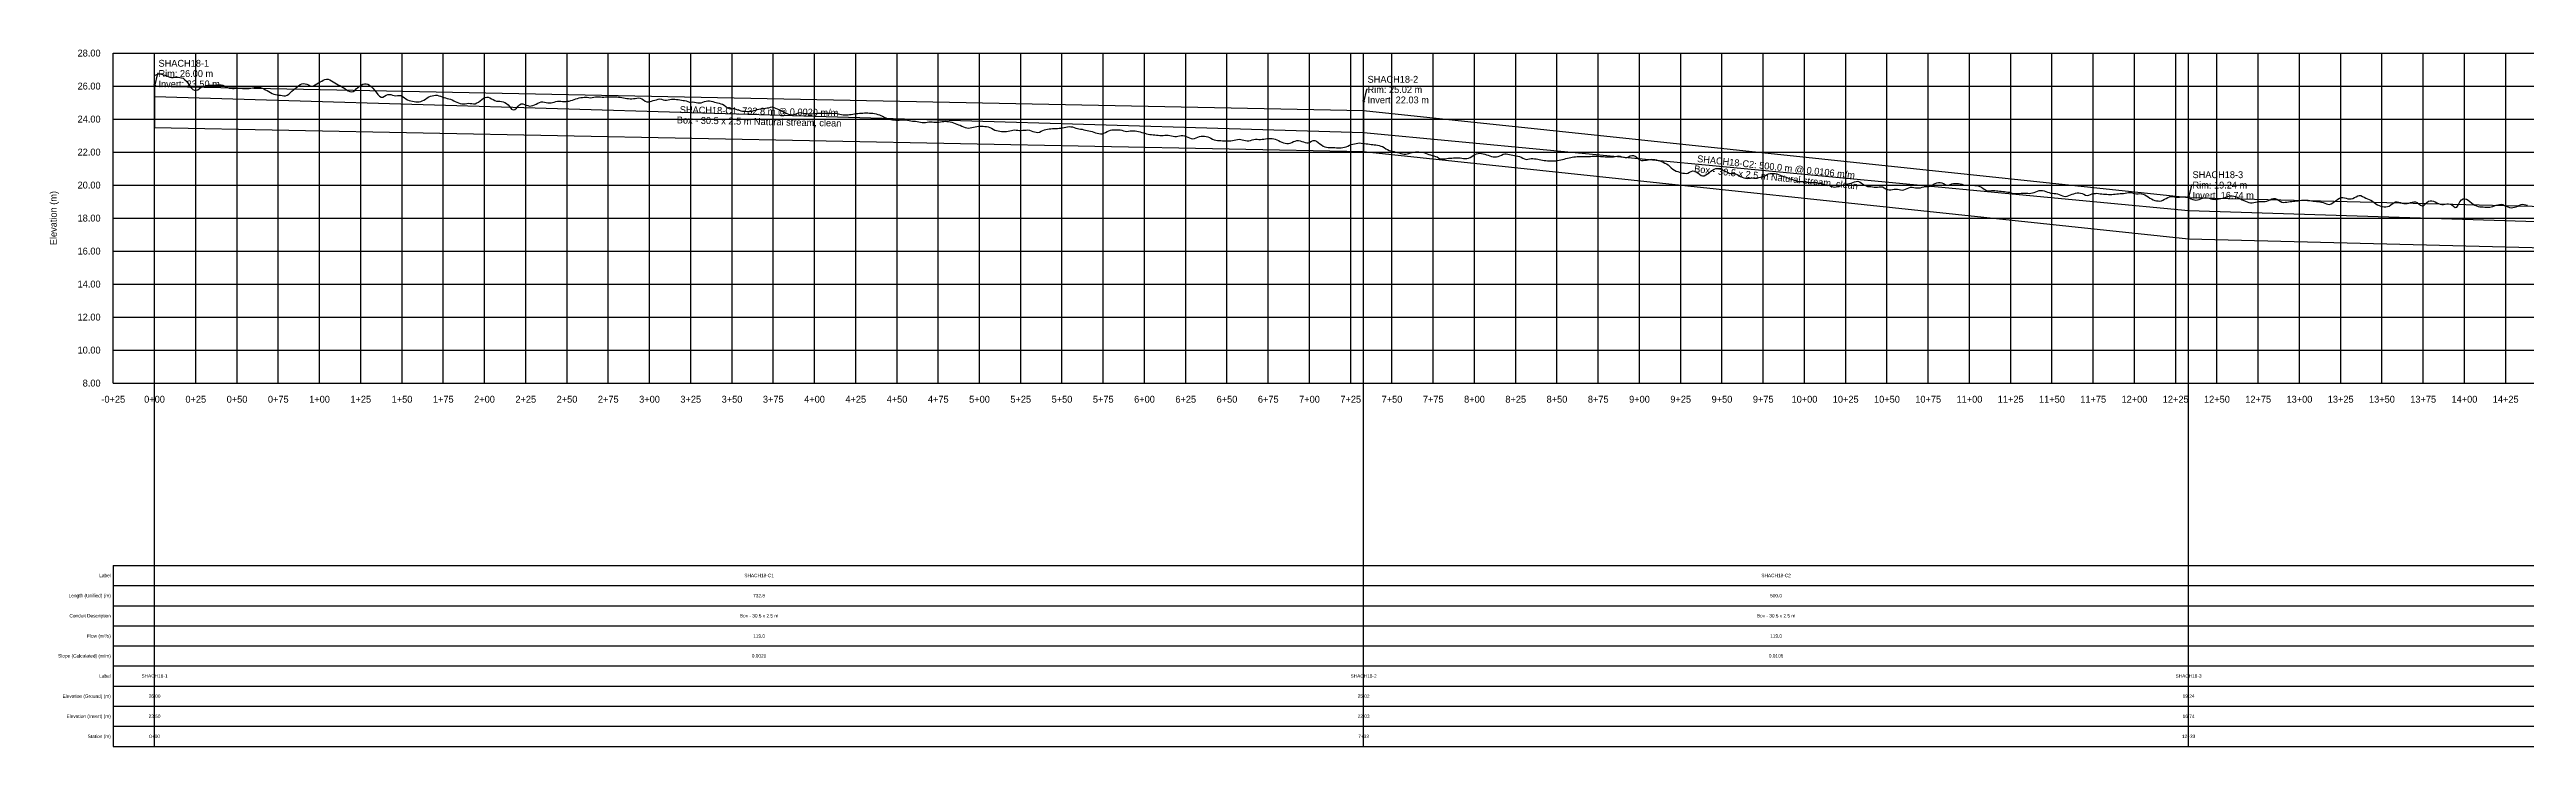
# Model space of a CAD drawing. Extents: x -64 to 3056, y -140 to 282.
# Drawn here: x -64 to 1438, y -140 to 282 of the extents above; entities that cross this region are included whole.
import ezdxf
from ezdxf.enums import TextEntityAlignment as Align

# ---------------------------------------------------------------- set-up
doc = ezdxf.new("R2010")
doc.units = 0
for name, color, linetype in [('Annotation', 7, 'Continuous'), ('Annotation_Table', 254, 'Continuous'), ('Crown', 7, 'Continuous'), ('Grid', 254, 'Continuous'), ('Grid_Text', 7, 'Continuous'), ('Ground_Elevation', 3, 'Continuous'), ('Hydraulic_Grade', 5, 'Continuous'), ('Invert', 7, 'Continuous'), ('Structure', 7, 'Continuous')]:
    doc.layers.add(name, color=color, linetype=linetype)

msp = doc.modelspace()

# ---------------------------------------------------------------- linework, layer by layer
at = {"layer": 'Annotation', "color": 0}
for points in [[(0, 260), (-0.2, 260.9), (0.6, 260.8)], [(732.8, 250.2), (732.6, 251.2), (733.3, 251.1)], [(1232.8, 192.4), (1232.6, 193.4), (1233.3, 193.2)]]:
    msp.add_lwpolyline(points, close=True, dxfattribs=at)
for points in [[(2.4, 267.6), (1.7, 267.6), (0, 260)], [(735.2, 257.9), (734.5, 257.9), (732.8, 250.2)], [(1235.2, 200), (1234.5, 200), (1232.8, 192.4)]]:
    msp.add_lwpolyline(points, dxfattribs=at)
at = {"layer": 'Annotation_Table', "color": 254}
for points in [[(0, -140.2), (0, 280)], [(732.8, -140.2), (732.8, 280)], [(1232.8, -140.2), (1232.8, 280)], [(-25, -30.5), (3024.9, -30.5)], [(-25, -30.5), (-25, -140.2)], [(-25, -42.7), (3024.9, -42.7)], [(-25, -54.9), (3024.9, -54.9)], [(-25, -67.1), (3024.9, -67.1)], [(-25, -79.2), (3024.9, -79.2)], [(-25, -91.4), (3024.9, -91.4)], [(-25, -103.6), (3024.9, -103.6)], [(-25, -115.8), (3024.9, -115.8)], [(-25, -128), (3024.9, -128)], [(-25, -140.2), (3024.9, -140.2)]]:
    msp.add_lwpolyline(points, dxfattribs=at)
at = {"layer": 'Crown', "color": 0}
for points in [[(0, 260), (0, 260)], [(0, 260), (732.8, 245.3)], [(732.8, 245.3), (732.8, 245.3)], [(732.8, 245.3), (1232.8, 192.4)], [(1232.8, 192.4), (1232.8, 192.4)], [(1232.8, 192.4), (1769.3, 178.9)]]:
    msp.add_lwpolyline(points, dxfattribs=at)
at = {"layer": 'Grid', "color": 254}
for points in [[(-25, 280), (3025, 280)], [(-25, 80), (-25, 280)], [(0, 80), (0, 280)], [(25, 80), (25, 280)], [(50, 80), (50, 280)], [(75, 80), (75, 280)], [(100, 80), (100, 280)], [(125, 80), (125, 280)], [(150, 80), (150, 280)], [(175, 80), (175, 280)], [(200, 80), (200, 280)], [(225, 80), (225, 280)], [(250, 80), (250, 280)], [(275, 80), (275, 280)], [(300, 80), (300, 280)], [(325, 80), (325, 280)], [(350, 80), (350, 280)], [(375, 80), (375, 280)], [(400, 80), (400, 280)], [(425, 80), (425, 280)], [(450, 80), (450, 280)], [(475, 80), (475, 280)], [(500, 80), (500, 280)], [(525, 80), (525, 280)], [(550, 80), (550, 280)], [(575, 80), (575, 280)], [(600, 80), (600, 280)], [(625, 80), (625, 280)], [(650, 80), (650, 280)], [(675, 80), (675, 280)], [(700, 80), (700, 280)], [(725, 80), (725, 280)], [(750, 80), (750, 280)], [(775, 80), (775, 280)], [(800, 80), (800, 280)], [(825, 80), (825, 280)], [(850, 80), (850, 280)], [(875, 80), (875, 280)], [(900, 80), (900, 280)], [(925, 80), (925, 280)], [(950, 80), (950, 280)], [(975, 80), (975, 280)], [(1000, 80), (1000, 280)], [(1025, 80), (1025, 280)], [(1050, 80), (1050, 280)], [(1075, 80), (1075, 280)], [(1100, 80), (1100, 280)], [(1125, 80), (1125, 280)], [(1150, 80), (1150, 280)], [(1175, 80), (1175, 280)], [(1200, 80), (1200, 280)], [(1225, 80), (1225, 280)], [(1250, 80), (1250, 280)], [(1275, 80), (1275, 280)], [(1300, 80), (1300, 280)], [(1325, 80), (1325, 280)], [(1350, 80), (1350, 280)], [(1375, 80), (1375, 280)], [(1400, 80), (1400, 280)], [(1425, 80), (1425, 280)], [(-25, 260), (3025, 260)], [(-25, 240), (3025, 240)], [(-25, 220), (3025, 220)], [(-25, 200), (3025, 200)], [(-25, 180), (3025, 180)], [(-25, 160), (3025, 160)], [(-25, 140), (3025, 140)], [(-25, 120), (3025, 120)], [(-25, 100), (3025, 100)], [(-25, 80), (3025, 80)]]:
    msp.add_lwpolyline(points, dxfattribs=at)
at = {"layer": 'Ground_Elevation', "color": 3}
msp.add_lwpolyline([(0.3, 266.6), (1.3, 267.1), (2.3, 267.4), (3.3, 267.4), (4.3, 267.2), (5.3, 266.9), (6.3, 266.6), (7.3, 266.2), (8.3, 265.8), (9.3, 265.4), (10.3, 265.3), (11.3, 265.3), (12.3, 265.4), (13.3, 265.4), (14.3, 265.4), (15.3, 265.3), (16.3, 265.1), (17.3, 264.7), (18.3, 263.8), (19.3, 262.9), (20.3, 261.6), (21.3, 260.2), (22.3, 258.9), (23.3, 258), (24.3, 257.5), (25.3, 257.5), (26.3, 257.8), (27.3, 258.5), (28.3, 259.3), (29.3, 259.7), (30.3, 259.9), (31.3, 260.3), (32.3, 260.6), (33.3, 260.6), (34.3, 260.6), (35.3, 260.6), (36.3, 260.6), (37.3, 260.7), (38.3, 260.7), (39.3, 260.8), (40.3, 260.7), (41.3, 260.5), (42.3, 260.1), (43.3, 259.6), (44.3, 259.2), (45.3, 258.8), (46.3, 258.7), (47.3, 258.6), (48.3, 258.6), (49.3, 258.8), (50.3, 258.8), (51.3, 258.8), (52.3, 258.7), (53.3, 258.6), (54.3, 258.6), (55.3, 258.5), (56.3, 258.5), (57.3, 258.6), (58.3, 258.8), (59.3, 259), (60.3, 259.1), (61.3, 259.1), (62.3, 259.1), (63.3, 259.3), (64.3, 259.1), (65.3, 258.8), (66.3, 258.3), (67.3, 257.8), (68.3, 257.3), (69.3, 256.7), (70.3, 256.1), (71.3, 255.6), (72.3, 255.1), (73.3, 254.8), (74.3, 254.6), (75.3, 254.5), (76.3, 254.4), (77.3, 254.2), (78.3, 254), (79.3, 254.1), (80.3, 254.4), (81.3, 255.1), (82.3, 255.9), (83.3, 256.9), (84.3, 257.8), (85.3, 258.6), (86.3, 259.4), (87.3, 260.2), (88.3, 260.9), (89.3, 261.4), (90.3, 261.5), (91.3, 261.3), (92.3, 261.1), (93.3, 260.7), (94.3, 260.2), (95.3, 260), (96.3, 260.2), (97.3, 260.7), (98.3, 261.4), (99.3, 262), (100.3, 262.5), (101.3, 263), (102.3, 263.5), (103.3, 264), (104.3, 264.2), (105.3, 264.1), (106.3, 263.7), (107.3, 263.2), (108.3, 262.6), (109.3, 262), (110.3, 261.4), (111.3, 260.8), (112.3, 260.3), (113.3, 259.7), (114.3, 259.1), (115.3, 258.5), (116.3, 257.8), (117.3, 257.1), (118.3, 256.7), (119.3, 256.5), (120.3, 256.7), (121.3, 257.4), (122.3, 258.4), (123.3, 259.2), (124.3, 259.9), (125.3, 260.6), (126.3, 261.1), (127.3, 261.4), (128.3, 261.3), (129.3, 261.1), (130.3, 260.6), (131.3, 259.8), (132.3, 258.8), (133.3, 257.6), (134.3, 256.3), (135.3, 255), (136.3, 253.9), (137.3, 253.2), (138.3, 253.3), (139.3, 253.9), (140.3, 254.5), (141.3, 254.8), (142.3, 255), (143.3, 254.8), (144.3, 254.5), (145.3, 254.3), (146.3, 254.1), (147.3, 254.2), (148.3, 254.3), (149.3, 254.2), (150.3, 253.7), (151.3, 253), (152.3, 252.3), (153.3, 251.7), (154.3, 251.3), (155.3, 251.1), (156.3, 250.9), (157.3, 250.6), (158.3, 250.5), (159.3, 250.4), (160.3, 250.5), (161.3, 250.7), (162.3, 251), (163.3, 251.5), (164.3, 252.1), (165.3, 252.8), (166.3, 253.4), (167.3, 253.9), (168.3, 254.1), (169.3, 254.3), (170.3, 254.4), (171.3, 254.4), (172.3, 254.1), (173.3, 253.8), (174.3, 253.4), (175.3, 253.1), (176.3, 252.8), (177.3, 252.5), (178.3, 252.2), (179.3, 252), (180.3, 251.6), (181.3, 251.1), (182.3, 250.7), (183.3, 250.3), (184.3, 249.8), (185.3, 249.5), (186.3, 249.3), (187.3, 249.2), (188.3, 249.3), (189.3, 249.4), (190.3, 249.6), (191.3, 249.5), (192.3, 249.4), (193.3, 249.3), (194.3, 249.3), (195.3, 249.8), (196.3, 250.3), (197.3, 251.1), (198.3, 251.9), (199.3, 252.6), (200.3, 253.1), (201.3, 253.3), (202.3, 253.2), (203.3, 252.8), (204.3, 252.3), (205.3, 251.8), (206.3, 251.3), (207.3, 250.9), (208.3, 250.8), (209.3, 250.8), (210.3, 250.7), (211.3, 250.4), (212.3, 250), (213.3, 249.4), (214.3, 248.6), (215.3, 247.4), (216.3, 246.1), (217.3, 245.6), (218.3, 245.8), (219.3, 246.7), (220.3, 247.8), (221.3, 248.7), (222.3, 249.2), (223.3, 249.2), (224.3, 248.9), (225.3, 248.5), (226.3, 248.2), (227.3, 247.9), (228.3, 248), (229.3, 248.2), (230.3, 248.6), (231.3, 249.1), (232.3, 249.6), (233.3, 250.1), (234.3, 250.4), (235.3, 250.4), (236.3, 250.2), (237.3, 250.1), (238.3, 249.9), (239.3, 249.9), (240.3, 249.8), (241.3, 250.1), (242.3, 250.3), (243.3, 250.6), (244.3, 250.8), (245.3, 250.8), (246.3, 250.8), (247.3, 250.7), (248.3, 250.7), (249.3, 250.7), (250.3, 250.8), (251.3, 250.9), (252.3, 251.2), (253.3, 251.5), (254.3, 251.9), (255.3, 252.2), (256.3, 252.5), (257.3, 252.8), (258.3, 253), (259.3, 253.1), (260.3, 253.3), (261.3, 253.3), (262.3, 253.2), (263.3, 253), (264.3, 252.9), (265.3, 253.1), (266.3, 253.2), (267.3, 253.4), (268.3, 253.5), (269.3, 253.5), (270.3, 253.4), (271.3, 253.3), (272.3, 253.3), (273.3, 253.4), (274.3, 253.4), (275.3, 253.4), (276.3, 253.5), (277.3, 253.5), (278.3, 253.5), (279.3, 253.5), (280.3, 253.4), (281.3, 253.3), (282.3, 253.2), (283.3, 253), (284.3, 252.9), (285.3, 252.7), (286.3, 252.5), (287.3, 252.4), (288.3, 252.3), (289.3, 252.2), (290.3, 252.4), (291.3, 252.5), (292.3, 252.7), (293.3, 252.8), (294.3, 252.7), (295.3, 252.3), (296.3, 251.6), (297.3, 250.9), (298.3, 250.5), (299.3, 250.4), (300.3, 250.7), (301.3, 250.9), (302.3, 251.2), (303.3, 251.5), (304.3, 251.7), (305.3, 252), (306.3, 252.3), (307.3, 252.1), (308.3, 251.7), (309.3, 251.4), (310.3, 251.4), (311.3, 251.6), (312.3, 251.9), (313.3, 252), (314.3, 252), (315.3, 252), (316.3, 251.9), (317.3, 251.8), (318.3, 251.6), (319.3, 251.4), (320.3, 251.2), (321.3, 251.2), (322.3, 251), (323.3, 250.6), (324.3, 250.3), (325.3, 250.3), (326.3, 250.4), (327.3, 250.3), (328.3, 250.1), (329.3, 249.9), (330.3, 249.8), (331.3, 249.9), (332.3, 250.2), (333.3, 250.6), (334.3, 250.9), (335.3, 251), (336.3, 251.1), (337.3, 250.9), (338.3, 250.6), (339.3, 250.3), (340.3, 250), (341.3, 249.8), (342.3, 249.6), (343.3, 249.3), (344.3, 249), (345.3, 248.4), (346.3, 247.6), (347.3, 246.9), (348.3, 246.5), (349.3, 246.3), (350.3, 246.3), (351.3, 246.4), (352.3, 246.1), (353.3, 245.7), (354.3, 245.4), (355.3, 245), (356.3, 244.9), (357.3, 244.8), (358.3, 244.7), (359.3, 244.6), (360.3, 244.6), (361.3, 244.7), (362.3, 244.9), (363.3, 245.3), (364.3, 245.5), (365.3, 245.8), (366.3, 246), (367.3, 246.3), (368.3, 246.4), (369.3, 246.5), (370.3, 246.6), (371.3, 246.8), (372.3, 246.9), (373.3, 247.2), (374.3, 247.4), (375.3, 247.1), (376.3, 246.6), (377.3, 246.2), (378.3, 245.8), (379.3, 245.3), (380.3, 244.8), (381.3, 244.3), (382.3, 243.8), (383.3, 243.4), (384.3, 243), (385.3, 242.7), (386.3, 242.6), (387.3, 242.7), (388.3, 242.9), (389.3, 243.4), (390.3, 243.8), (391.3, 244), (392.3, 243.7), (393.3, 243.5), (394.3, 243.4), (395.3, 243.4), (396.3, 243.2), (397.3, 243.2), (398.3, 243.2), (399.3, 243.3), (400.3, 243.4), (401.3, 243.4), (402.3, 243.5), (403.3, 243.5), (404.3, 243.5), (405.3, 243.5), (406.3, 243.6), (407.3, 243.6), (408.3, 243.5), (409.3, 243.5), (410.3, 243.5), (411.3, 243.4), (412.3, 243.5), (413.3, 243.5), (414.3, 243.2), (415.3, 242.9), (416.3, 242.7), (417.3, 242.5), (418.3, 242.5), (419.3, 242.5), (420.3, 242.5), (421.3, 242.7), (422.3, 242.8), (423.3, 243), (424.3, 243.2), (425.3, 243.3), (426.3, 243.4), (427.3, 243.5), (428.3, 243.6), (429.3, 243.6), (430.3, 243.7), (431.3, 243.7), (432.3, 243.7), (433.3, 243.6), (434.3, 243.6), (435.3, 243.5), (436.3, 243.3), (437.3, 243.1), (438.3, 242.8), (439.3, 242.5), (440.3, 242.1), (441.3, 241.7), (442.3, 241.2), (443.3, 240.8), (444.3, 240.4), (445.3, 240), (446.3, 239.8), (447.3, 239.6), (448.3, 239.5), (449.3, 239.4), (450.3, 239.4), (451.3, 239.4), (452.3, 239.6), (453.3, 239.6), (454.3, 239.6), (455.3, 239.5), (456.3, 239.3), (457.3, 239.1), (458.3, 238.9), (459.3, 238.8), (460.3, 238.8), (461.3, 238.7), (462.3, 238.6), (463.3, 238.3), (464.3, 238.1), (465.3, 237.9), (466.3, 237.9), (467.3, 238), (468.3, 238.2), (469.3, 238.3), (470.3, 238.4), (471.3, 238.3), (472.3, 238.2), (473.3, 238.1), (474.3, 238.1), (475.3, 238.1), (476.3, 238.3), (477.3, 238.5), (478.3, 238.6), (479.3, 238.7), (480.3, 238.6), (481.3, 238.5), (482.3, 238.4), (483.3, 238.1), (484.3, 237.8), (485.3, 237.4), (486.3, 237), (487.3, 236.6), (488.3, 236.3), (489.3, 235.8), (490.3, 235.4), (491.3, 235), (492.3, 234.7), (493.3, 234.5), (494.3, 234.6), (495.3, 234.8), (496.3, 235.1), (497.3, 235.4), (498.3, 235.6), (499.3, 235.7), (500.3, 235.8), (501.3, 235.8), (502.3, 235.7), (503.3, 235.6), (504.3, 235.5), (505.3, 235.3), (506.3, 234.9), (507.3, 234.4), (508.3, 233.8), (509.3, 233.3), (510.3, 233), (511.3, 232.8), (512.3, 232.6), (513.3, 232.4), (514.3, 232.4), (515.3, 232.4), (516.3, 232.5), (517.3, 232.6), (518.3, 232.8), (519.3, 233.1), (520.3, 233.3), (521.3, 233.4), (522.3, 233.3), (523.3, 233.2), (524.3, 233.1), (525.3, 233.1), (526.3, 233.2), (527.3, 233.2), (528.3, 233.3), (529.3, 233.4), (530.3, 233.2), (531.3, 232.9), (532.3, 232.5), (533.3, 232.3), (534.3, 232.1), (535.3, 231.9), (536.3, 232.1), (537.3, 232.6), (538.3, 233.1), (539.3, 233.5), (540.3, 233.7), (541.3, 233.9), (542.3, 234), (543.3, 234.1), (544.3, 234.2), (545.3, 234.2), (546.3, 234.3), (547.3, 234.3), (548.3, 234.4), (549.3, 234.4), (550.3, 234.6), (551.3, 234.8), (552.3, 235.1), (553.3, 235.3), (554.3, 235.5), (555.3, 235.4), (556.3, 235.3), (557.3, 234.9), (558.3, 234.5), (559.3, 234.2), (560.3, 234.1), (561.3, 233.9), (562.3, 233.8), (563.3, 233.5), (564.3, 233.3), (565.3, 233.1), (566.3, 232.9), (567.3, 232.7), (568.3, 232.4), (569.3, 232), (570.3, 231.6), (571.3, 231.4), (572.3, 231.2), (573.3, 231.1), (574.3, 231.1), (575.3, 231.4), (576.3, 231.9), (577.3, 232.4), (578.3, 232.8), (579.3, 233.2), (580.3, 233.4), (581.3, 233.5), (582.3, 233.4), (583.3, 233.4), (584.3, 233.4), (585.3, 233.4), (586.3, 233.2), (587.3, 232.9), (588.3, 232.6), (589.3, 232.5), (590.3, 232.6), (591.3, 232.8), (592.3, 232.9), (593.3, 232.9), (594.3, 232.8), (595.3, 232.6), (596.3, 232.4), (597.3, 232.2), (598.3, 231.9), (599.3, 231.6), (600.3, 231.4), (601.3, 231.1), (602.3, 230.9), (603.3, 230.7), (604.3, 230.6), (605.3, 230.5), (606.3, 230.4), (607.3, 230.3), (608.3, 230.2), (609.3, 230.1), (610.3, 230.1), (611.3, 230.1), (612.3, 230.2), (613.3, 230.2), (614.3, 230.2), (615.3, 230.1), (616.3, 229.9), (617.3, 229.6), (618.3, 229.4), (619.3, 229.5), (620.3, 229.7), (621.3, 229.9), (622.3, 230.1), (623.3, 230), (624.3, 229.9), (625.3, 229.5), (626.3, 229.1), (627.3, 228.6), (628.3, 228.2), (629.3, 228.1), (630.3, 228.3), (631.3, 228.6), (632.3, 229.1), (633.3, 229.4), (634.3, 229.6), (635.3, 229.6), (636.3, 229.6), (637.3, 229.5), (638.3, 229.2), (639.3, 228.8), (640.3, 228.4), (641.3, 227.9), (642.3, 227.5), (643.3, 227.3), (644.3, 227.1), (645.3, 227), (646.3, 227), (647.3, 226.9), (648.3, 226.8), (649.3, 226.8), (650.3, 226.8), (651.3, 226.8), (652.3, 226.9), (653.3, 227.1), (654.3, 227.3), (655.3, 227.5), (656.3, 227.7), (657.3, 227.8), (658.3, 227.7), (659.3, 227.5), (660.3, 227.2), (661.3, 227), (662.3, 226.8), (663.3, 226.9), (664.3, 227.1), (665.3, 227.4), (666.3, 227.7), (667.3, 227.8), (668.3, 227.8), (669.3, 227.7), (670.3, 227.7), (671.3, 227.8), (672.3, 227.9), (673.3, 228.1), (674.3, 228.2), (675.3, 228.3), (676.3, 228.3), (677.3, 228.2), (678.3, 228.1), (679.3, 227.8), (680.3, 227.4), (681.3, 227), (682.3, 226.5), (683.3, 226.1), (684.3, 225.7), (685.3, 225.4), (686.3, 225.2), (687.3, 225.3), (688.3, 225.5), (689.3, 225.9), (690.3, 226.4), (691.3, 226.7), (692.3, 227), (693.3, 227), (694.3, 226.9), (695.3, 226.5), (696.3, 226.2), (697.3, 225.8), (698.3, 225.6), (699.3, 225.7), (700.3, 226.1), (701.3, 226.7), (702.3, 227.1), (703.3, 227), (704.3, 226.6), (705.3, 225.9), (706.3, 225.1), (707.3, 224.3), (708.3, 223.6), (709.3, 223.1), (710.3, 222.9), (711.3, 222.8), (712.3, 222.8), (713.3, 222.7), (714.3, 222.7), (715.3, 222.7), (716.3, 222.6), (717.3, 222.6), (718.3, 222.6), (719.3, 222.6), (720.3, 222.7), (721.3, 222.9), (722.3, 223.2), (723.3, 223.6), (724.3, 224.1), (725.3, 224.5), (726.3, 224.8), (727.3, 225.1), (728.3, 225.3), (729.3, 225.5), (730.3, 225.6), (731.3, 225.5), (732.3, 225.3), (733.3, 225.2), (734.3, 225.1), (735.3, 225), (736.3, 224.8), (737.3, 224.6), (738.3, 224.5), (739.3, 224.4), (740.3, 224.3), (741.3, 224.2), (742.3, 224), (743.3, 223.6), (744.3, 223.3), (745.3, 222.7), (746.3, 222), (747.3, 221.5), (748.3, 221), (749.3, 220.7), (750.3, 220.5), (751.3, 220.3), (752.3, 220), (753.3, 219.7), (754.3, 219.5), (755.3, 219.1), (756.3, 218.9), (757.3, 218.7), (758.3, 218.7), (759.3, 218.9), (760.3, 219.1), (761.3, 219.5), (762.3, 219.8), (763.3, 220), (764.3, 220.2), (765.3, 220.1), (766.3, 220.1), (767.3, 220), (768.3, 219.9), (769.3, 219.7), (770.3, 219.4), (771.3, 219), (772.3, 218.6), (773.3, 218.3), (774.3, 218), (775.3, 217.7), (776.3, 217.4), (777.3, 217.1), (778.3, 216.4), (779.3, 216), (780.3, 215.9), (781.3, 215.9), (782.3, 216), (783.3, 216.2), (784.3, 216.3), (785.3, 216.4), (786.3, 216.4), (787.3, 216.5), (788.3, 216.5), (789.3, 216.5), (790.3, 216.6), (791.3, 216.5), (792.3, 216.4), (793.3, 216.2), (794.3, 216.1), (795.3, 216.2), (796.3, 216.4), (797.3, 216.8), (798.3, 217.3), (799.3, 217.9), (800.3, 218.5), (801.3, 219), (802.3, 219.2), (803.3, 219.3), (804.3, 219.1), (805.3, 219), (806.3, 218.7), (807.3, 218.4), (808.3, 218.1), (809.3, 217.7), (810.3, 217.4), (811.3, 217.2), (812.3, 217.1), (813.3, 217.2), (814.3, 217.4), (815.3, 217.7), (816.3, 218.2), (817.3, 218.7), (818.3, 218.9), (819.3, 218.9), (820.3, 218.8), (821.3, 218.6), (822.3, 218.4), (823.3, 218.2), (824.3, 218), (825.3, 217.8), (826.3, 217.6), (827.3, 217.4), (828.3, 217), (829.3, 216.4), (830.3, 215.9), (831.3, 215.6), (832.3, 215.7), (833.3, 216), (834.3, 216.1), (835.3, 216.1), (836.3, 216), (837.3, 215.9), (838.3, 215.7), (839.3, 215.5), (840.3, 215.3), (841.3, 215.2), (842.3, 215), (843.3, 214.9), (844.3, 214.8), (845.3, 214.7), (846.3, 214.7), (847.3, 214.7), (848.3, 214.7), (849.3, 214.8), (850.3, 215), (851.3, 215.1), (852.3, 215.3), (853.3, 215.6), (854.3, 215.8), (855.3, 216.1), (856.3, 216.3), (857.3, 216.6), (858.3, 216.8), (859.3, 216.9), (860.3, 217.1), (861.3, 217.2), (862.3, 217.3), (863.3, 217.3), (864.3, 217.4), (865.3, 217.4), (866.3, 217.4), (867.3, 217.4), (868.3, 217.4), (869.3, 217.4), (870.3, 217.4), (871.3, 217.5), (872.3, 217.5), (873.3, 217.5), (874.3, 217.5), (875.3, 217.5), (876.3, 217.4), (877.3, 217.4), (878.3, 217.3), (879.3, 217.2), (880.3, 217.2), (881.3, 217.1), (882.3, 217.1), (883.3, 217.1), (884.3, 217.1), (885.3, 217.3), (886.3, 217.6), (887.3, 217.7), (888.3, 217.6), (889.3, 217.2), (890.3, 216.9), (891.3, 216.7), (892.3, 216.8), (893.3, 217.2), (894.3, 217.7), (895.3, 218), (896.3, 217.9), (897.3, 217.5), (898.3, 216.9), (899.3, 216.1), (900.3, 215.4), (901.3, 215), (902.3, 215), (903.3, 215.1), (904.3, 215.2), (905.3, 215.4), (906.3, 215.5), (907.3, 215.7), (908.3, 215.6), (909.3, 215.5), (910.3, 215.3), (911.3, 215), (912.3, 214.7), (913.3, 214.3), (914.3, 213.8), (915.3, 213.3), (916.3, 212.8), (917.3, 212.2), (918.3, 211.4), (919.3, 210.5), (920.3, 209.7), (921.3, 209), (922.3, 208.5), (923.3, 208.2), (924.3, 207.8), (925.3, 207.5), (926.3, 207.3), (927.3, 207.2), (928.3, 207.1), (929.3, 207.3), (930.3, 207.8), (931.3, 208.3), (932.3, 208.6), (933.3, 208.4), (934.3, 208), (935.3, 207.4), (936.3, 206.7), (937.3, 205.9), (938.3, 205.7), (939.3, 205.7), (940.3, 206.2), (941.3, 206.8), (942.3, 207.5), (943.3, 208.4), (944.3, 209.1), (945.3, 209.6), (946.3, 210), (947.3, 210), (948.3, 210), (949.3, 209.7), (950.3, 209.3), (951.3, 208.8), (952.3, 208.3), (953.3, 207.8), (954.3, 207.3), (955.3, 207), (956.3, 207), (957.3, 207), (958.3, 206.9), (959.3, 206.5), (960.3, 205.9), (961.3, 205.3), (962.3, 204.8), (963.3, 204.4), (964.3, 204.1), (965.3, 204), (966.3, 204.1), (967.3, 204.2), (968.3, 204.3), (969.3, 204.2), (970.3, 204.2), (971.3, 204.2), (972.3, 204.5), (973.3, 204.8), (974.3, 205.1), (975.3, 205.5), (976.3, 205.9), (977.3, 206.4), (978.3, 206.8), (979.3, 207), (980.3, 207.1), (981.3, 207), (982.3, 207), (983.3, 206.8), (984.3, 206.5), (985.3, 206.1), (986.3, 205.7), (987.3, 205.3), (988.3, 205), (989.3, 204.5), (990.3, 204.1), (991.3, 203.8), (992.3, 203.6), (993.3, 203.2), (994.3, 202.8), (995.3, 202.3), (996.3, 202.2), (997.3, 202.1), (998.3, 202.2), (999.3, 202.2), (1000.3, 202), (1001.3, 201.8), (1002.3, 201.7), (1003.3, 201.6), (1004.3, 201.6), (1005.3, 201.5), (1006.3, 201.5), (1007.3, 201.4), (1008.3, 201.2), (1009.3, 201.1), (1010.3, 200.9), (1011.3, 200.6), (1012.3, 200.4), (1013.3, 200.2), (1014.3, 200), (1015.3, 199.7), (1016.3, 199.2), (1017.3, 198.9), (1018.3, 198.8), (1019.3, 198.9), (1020.3, 199.1), (1021.3, 199.4), (1022.3, 199.8), (1023.3, 200), (1024.3, 200.2), (1025.3, 200.5), (1026.3, 200.8), (1027.3, 201), (1028.3, 201.2), (1029.3, 201.5), (1030.3, 201.9), (1031.3, 202.2), (1032.3, 202.4), (1033.3, 201.9), (1034.3, 201.3), (1035.3, 200.6), (1036.3, 200), (1037.3, 199.5), (1038.3, 199.2), (1039.3, 199.2), (1040.3, 199.2), (1041.3, 199), (1042.3, 198.8), (1043.3, 198.7), (1044.3, 198.8), (1045.3, 198.9), (1046.3, 199), (1047.3, 198.9), (1048.3, 198.4), (1049.3, 197.8), (1050.3, 197.3), (1051.3, 197.2), (1052.3, 197.2), (1053.3, 197.4), (1054.3, 197.6), (1055.3, 197.6), (1056.3, 197.5), (1057.3, 197.3), (1058.3, 197.1), (1059.3, 197), (1060.3, 197.1), (1061.3, 197.5), (1062.3, 198), (1063.3, 198.4), (1064.3, 198.7), (1065.3, 198.7), (1066.3, 198.6), (1067.3, 198.4), (1068.3, 198.3), (1069.3, 198.3), (1070.3, 198.4), (1071.3, 198.7), (1072.3, 198.9), (1073.3, 199.1), (1074.3, 199.1), (1075.3, 199.2), (1076.3, 199.4), (1077.3, 199.8), (1078.3, 200.5), (1079.3, 201), (1080.3, 201.4), (1081.3, 201.6), (1082.3, 201.5), (1083.3, 201.3), (1084.3, 200.9), (1085.3, 200.4), (1086.3, 200), (1087.3, 200), (1088.3, 200.3), (1089.3, 200.7), (1090.3, 200.9), (1091.3, 201), (1092.3, 201), (1093.3, 201), (1094.3, 200.8), (1095.3, 200.5), (1096.3, 200.2), (1097.3, 199.9), (1098.3, 199.9), (1099.3, 199.9), (1100.3, 200), (1101.3, 200), (1102.3, 200), (1103.3, 199.8), (1104.3, 199.7), (1105.3, 199.5), (1106.3, 199.2), (1107.3, 198.7), (1108.3, 198), (1109.3, 197.3), (1110.3, 196.8), (1111.3, 196.5), (1112.3, 196.5), (1113.3, 196.8), (1114.3, 196.8), (1115.3, 196.7), (1116.3, 196.6), (1117.3, 196.5), (1118.3, 196.4), (1119.3, 196.3), (1120.3, 196.2), (1121.3, 196.1), (1122.3, 196), (1123.3, 195.8), (1124.3, 195.7), (1125.3, 195.3), (1126.3, 195), (1127.3, 194.9), (1128.3, 194.9), (1129.3, 195), (1130.3, 195), (1131.3, 195.1), (1132.3, 195.2), (1133.3, 195.2), (1134.3, 195.2), (1135.3, 195.1), (1136.3, 195), (1137.3, 195.1), (1138.3, 195.3), (1139.3, 195.6), (1140.3, 196), (1141.3, 196.4), (1142.3, 196.7), (1143.3, 196.8), (1144.3, 196.7), (1145.3, 196.5), (1146.3, 196.2), (1147.3, 195.8), (1148.3, 195.5), (1149.3, 195.2), (1150.3, 195.1), (1151.3, 195), (1152.3, 194.9), (1153.3, 194.6), (1154.3, 194.2), (1155.3, 193.8), (1156.3, 193.4), (1157.3, 193.2), (1158.3, 193.1), (1159.3, 193.3), (1160.3, 193.7), (1161.3, 194), (1162.3, 194.4), (1163.3, 194.8), (1164.3, 195.2), (1165.3, 195.4), (1166.3, 195.4), (1167.3, 195.2), (1168.3, 194.9), (1169.3, 194.4), (1170.3, 193.9), (1171.3, 193.7), (1172.3, 193.8), (1173.3, 194.2), (1174.3, 194.7), (1175.3, 194.9), (1176.3, 195), (1177.3, 195.1), (1178.3, 195), (1179.3, 194.8), (1180.3, 194.7), (1181.3, 194.5), (1182.3, 194.4), (1183.3, 194.4), (1184.3, 194.3), (1185.3, 194.3), (1186.3, 194.3), (1187.3, 194.4), (1188.3, 194.4), (1189.3, 194.6), (1190.3, 194.8), (1191.3, 195), (1192.3, 194.9), (1193.3, 195), (1194.3, 195.1), (1195.3, 195.3), (1196.3, 195.5), (1197.3, 195.5), (1198.3, 195.5), (1199.3, 195.2), (1200.3, 195), (1201.3, 194.8), (1202.3, 194.8), (1203.3, 195), (1204.3, 194.8), (1205.3, 194.5), (1206.3, 194), (1207.3, 193.4), (1208.3, 192.8), (1209.3, 192.1), (1210.3, 191.6), (1211.3, 191.1), (1212.3, 190.7), (1213.3, 190.5), (1214.3, 190.4), (1215.3, 190.3), (1216.3, 190.4), (1217.3, 190.8), (1218.3, 191.4), (1219.3, 191.9), (1220.3, 192.5), (1221.3, 192.9), (1222.3, 193), (1223.3, 193), (1224.3, 192.8), (1225.3, 192.7), (1226.3, 192.6), (1227.3, 192.7), (1228.3, 192.8), (1229.3, 192.8), (1230.3, 192.9), (1231.3, 192.8), (1232.3, 192.6), (1233.3, 192.2), (1234.3, 191.7), (1235.3, 191.2), (1236.3, 191), (1237.3, 190.9), (1238.3, 191.1), (1239.3, 191.3), (1240.3, 191.6), (1241.3, 192), (1242.3, 192.3), (1243.3, 192.4), (1244.3, 192.2), (1245.3, 192), (1246.3, 191.7), (1247.3, 191.5), (1248.3, 191.4), (1249.3, 191.3), (1250.3, 191.5), (1251.3, 191.6), (1252.3, 191.8), (1253.3, 192), (1254.3, 192.3), (1255.3, 192.6), (1256.3, 193), (1257.3, 193.3), (1258.3, 193.4), (1259.3, 193.4), (1260.3, 193.2), (1261.3, 193), (1262.3, 192.6), (1263.3, 192.1), (1264.3, 191.6), (1265.3, 191.1), (1266.3, 190.6), (1267.3, 190.2), (1268.3, 189.8), (1269.3, 189.5), (1270.3, 189.2), (1271.3, 189.2), (1272.3, 189.4), (1273.3, 189.7), (1274.3, 189.9), (1275.3, 190.1), (1276.3, 190), (1277.3, 190), (1278.3, 190), (1279.3, 190.1), (1280.3, 190.3), (1281.3, 190.7), (1282.3, 191.1), (1283.3, 191.6), (1284.3, 191.9), (1285.3, 191.9), (1286.3, 191.4), (1287.3, 190.8), (1288.3, 190.2), (1289.3, 189.6), (1290.3, 189.5), (1291.3, 189.6), (1292.3, 189.7), (1293.3, 189.9), (1294.3, 190), (1295.3, 190.1), (1296.3, 190.2), (1297.3, 190.3), (1298.3, 190.4), (1299.3, 190.5), (1300.3, 190.7), (1301.3, 190.8), (1302.3, 190.9), (1303.3, 190.9), (1304.3, 190.9), (1305.3, 190.8), (1306.3, 190.7), (1307.3, 190.5), (1308.3, 190.3), (1309.3, 190.2), (1310.3, 190.1), (1311.3, 190), (1312.3, 189.9), (1313.3, 189.7), (1314.3, 189.4), (1315.3, 189.1), (1316.3, 188.7), (1317.3, 188.4), (1318.3, 188.3), (1319.3, 188.6), (1320.3, 189.2), (1321.3, 190), (1322.3, 190.7), (1323.3, 191.4), (1324.3, 192), (1325.3, 192.4), (1326.3, 192.5), (1327.3, 192.2), (1328.3, 192), (1329.3, 191.7), (1330.3, 191.6), (1331.3, 191.6), (1332.3, 191.9), (1333.3, 192.4), (1334.3, 192.9), (1335.3, 193.4), (1336.3, 193.7), (1337.3, 193.6), (1338.3, 193.1), (1339.3, 192.6), (1340.3, 192.1), (1341.3, 191.6), (1342.3, 191.3), (1343.3, 190.8), (1344.3, 190.2), (1345.3, 189.5), (1346.3, 188.7), (1347.3, 188.1), (1348.3, 187.6), (1349.3, 187.2), (1350.3, 187), (1351.3, 186.9), (1352.3, 186.8), (1353.3, 187), (1354.3, 187.3), (1355.3, 188), (1356.3, 188.7), (1357.3, 189.3), (1358.3, 189.8), (1359.3, 189.9), (1360.3, 189.7), (1361.3, 189.4), (1362.3, 189.1), (1363.3, 188.8), (1364.3, 188.8), (1365.3, 188.9), (1366.3, 189.1), (1367.3, 189.4), (1368.3, 189.7), (1369.3, 189.9), (1370.3, 189.9), (1371.3, 189.5), (1372.3, 188.7), (1373.3, 187.9), (1374.3, 187.4), (1375.3, 187.6), (1376.3, 188.4), (1377.3, 189.5), (1378.3, 190.3), (1379.3, 190.5), (1380.3, 190.4), (1381.3, 190.2), (1382.3, 189.8), (1383.3, 189.3), (1384.3, 188.9), (1385.3, 188.4), (1386.3, 188.2), (1387.3, 188.2), (1388.3, 188.4), (1389.3, 188.6), (1390.3, 188.6), (1391.3, 188.4), (1392.3, 188), (1393.3, 187.2), (1394.3, 186.4), (1395.3, 186.6), (1396.3, 187.8), (1397.3, 189.8), (1398.3, 191.1), (1399.3, 191.6), (1400.3, 191.7), (1401.3, 191.4), (1402.3, 190.8), (1403.3, 190.1), (1404.3, 189.3), (1405.3, 188.5), (1406.3, 187.9), (1407.3, 187.4), (1408.3, 187), (1409.3, 186.9), (1410.3, 186.9), (1411.3, 186.8), (1412.3, 186.7), (1413.3, 186.7), (1414.3, 186.6), (1415.3, 186.7), (1416.3, 186.8), (1417.3, 187.1), (1418.3, 187.4), (1419.3, 187.8), (1420.3, 188.1), (1421.3, 188.3), (1422.3, 188.4), (1423.3, 188.2), (1424.3, 187.7), (1425.3, 187.3), (1426.3, 186.8), (1427.3, 186.4), (1428.3, 186.3), (1429.3, 186.4), (1430.3, 186.6), (1431.3, 186.9), (1432.3, 187.2), (1433.3, 187.8), (1434.3, 188.2), (1435.3, 188.4), (1436.3, 188.3), (1437.3, 188.1), (1438.3, 187.9)], dxfattribs=at)
at = {"layer": 'Hydraulic_Grade', "color": 5}
for points in [[(0, 253.6), (732.8, 231.9)], [(732.8, 231.9), (732.8, 231.9)], [(732.8, 231.9), (1232.8, 184.7)], [(1232.8, 184.7), (1232.8, 184.7)], [(1232.8, 184.7), (1769.3, 167.6)]]:
    msp.add_lwpolyline(points, dxfattribs=at)
at = {"layer": 'Invert', "color": 0}
for points in [[(0, 235), (0, 235)], [(0, 235), (732.8, 220.3)], [(732.8, 220.3), (732.8, 220.3)], [(732.8, 220.3), (1232.8, 167.4)], [(1232.8, 167.4), (1232.8, 167.4)], [(1232.8, 167.4), (1769.3, 153.9)]]:
    msp.add_lwpolyline(points, dxfattribs=at)
at = {"layer": 'Structure', "color": 0}
for points in [[(0, 260), (0, 235)], [(0, 260), (0, 235)], [(732.8, 250.2), (732.8, 220.3)], [(732.8, 250.2), (732.8, 220.3)], [(1232.8, 192.4), (1232.8, 167.4)], [(1232.8, 192.4), (1232.8, 167.4)]]:
    msp.add_lwpolyline(points, dxfattribs=at)

# ---------------------------------------------------------------- texts
at = {"layer": 'Annotation', "color": 0}
for s, height, p in [('SHACH18-1', 4.17, (2.4, 273.8)), ('Rim: 26.00 m', 4.167, (2.4, 267.6)), ('Invert: 23.50 m', 4.167, (2.4, 261.3)), ('SHACH18-2', 4.17, (735.2, 264.1)), ('Rim: 25.02 m', 4.167, (735.2, 257.9)), ('Invert: 22.03 m', 4.167, (735.2, 251.6)), ('SHACH18-3', 4.17, (1235.2, 206.3)), ('Rim: 19.24 m', 4.167, (1235.2, 200)), ('Invert: 16.74 m', 4.167, (1235.2, 193.8))]:
    msp.add_text(s, height=height, dxfattribs=at).set_placement(p, align=Align.MIDDLE_LEFT)
for s, rotation, p in [('Box - 30.5 x 2.5 m Natural stream, clean', 358.8542, (366.4, 238.5)), ('SHACH18-C1: 732.8 m @ 0.0020 m/m', 358.8542, (366.4, 244.8)), ('Box - 30.5 x 2.5 m Natural stream, clean', 353.9601, (982.8, 204.7)), ('SHACH18-C2: 500.0 m @ 0.0106 m/m', 353.9601, (982.8, 211))]:
    msp.add_text(s, height=4.167, rotation=rotation, dxfattribs=at).set_placement(p, align=Align.MIDDLE_CENTER)
at = {"layer": 'Annotation_Table', "color": 0}
for s, height, p in [('Label', 2.08, (-26.5, -36.6)), ('Length (Unified) (m)', 2.083, (-26.5, -48.8)), ('Conduit Description', 2.083, (-26.5, -61)), ('Flow (m³/s)', 2.083, (-26.5, -73.2)), ('Slope (Calculated) (m/m)', 2.083, (-26.5, -85.3)), ('Label', 2.08, (-26.5, -97.5)), ('Elevation (Ground) (m)', 2.083, (-26.5, -109.7)), ('Elevation (Invert) (m)', 2.083, (-26.5, -121.9)), ('Station (m)', 2.083, (-26.5, -134.1))]:
    msp.add_text(s, height=height, dxfattribs=at).set_placement(p, align=Align.MIDDLE_RIGHT)
for s, height, p in [('SHACH18-C1', 2.08, (366.4, -36.6)), ('SHACH18-C2', 2.08, (982.8, -36.6)), ('Box - 30.5 x 2.5 m', 2.083, (366.4, -61)), ('732.8', 2.08, (366.4, -48.8)), ('Box - 30.5 x 2.5 m', 2.083, (982.8, -61)), ('500.0', 2.08, (982.8, -48.8)), ('119.0', 2.08, (366.4, -73.2)), ('119.0', 2.08, (982.8, -73.2)), ('0.0020', 2.08, (366.4, -85.3)), ('0.0106', 2.08, (982.8, -85.3)), ('SHACH18-1', 2.08, (0, -97.5)), ('SHACH18-2', 2.08, (732.8, -97.5)), ('SHACH18-3', 2.08, (1232.8, -97.5)), ('26.00', 2.08, (0, -109.7)), ('25.02', 2.08, (732.8, -109.7)), ('19.24', 2.08, (1232.8, -109.7)), ('23.50', 2.08, (0, -121.9)), ('0+00', 2.08, (0, -134.1)), ('22.03', 2.08, (732.8, -121.9)), ('7+33', 2.08, (732.8, -134.1)), ('12+33', 2.08, (1232.8, -134.1)), ('16.74', 2.08, (1232.8, -121.9))]:
    msp.add_text(s, height=height, dxfattribs=at).set_placement(p, align=Align.MIDDLE_CENTER)
at = {"layer": 'Grid_Text', "color": 0}
for s, p in [('28.00', (-32.7, 280)), ('26.00', (-32.7, 260)), ('24.00', (-32.7, 240)), ('22.00', (-32.7, 220)), ('20.00', (-32.7, 200)), ('18.00', (-32.7, 180)), ('16.00', (-32.7, 160)), ('14.00', (-32.7, 140)), ('12.00', (-32.7, 120)), ('10.00', (-32.7, 100)), ('8.00', (-32.7, 80))]:
    msp.add_text(s, height=4.17, dxfattribs=at).set_placement(p, align=Align.MIDDLE_RIGHT)
msp.add_text('Elevation (m)', height=4.167, rotation=90, dxfattribs=at).set_placement((-58, 180), align=Align.BOTTOM_CENTER)
for s, p in [('-0+25', (-25, 72.3)), ('0+00', (0, 72.3)), ('0+25', (25, 72.3)), ('0+50', (50, 72.3)), ('0+75', (75, 72.3)), ('1+00', (100, 72.3)), ('1+25', (125, 72.3)), ('1+50', (150, 72.3)), ('1+75', (175, 72.3)), ('2+00', (200, 72.3)), ('2+25', (225, 72.3)), ('2+50', (250, 72.3)), ('2+75', (275, 72.3)), ('3+00', (300, 72.3)), ('3+25', (325, 72.3)), ('3+50', (350, 72.3)), ('3+75', (375, 72.3)), ('4+00', (400, 72.3)), ('4+25', (425, 72.3)), ('4+50', (450, 72.3)), ('4+75', (475, 72.3)), ('5+00', (500, 72.3)), ('5+25', (525, 72.3)), ('5+50', (550, 72.3)), ('5+75', (575, 72.3)), ('6+00', (600, 72.3)), ('6+25', (625, 72.3)), ('6+50', (650, 72.3)), ('6+75', (675, 72.3)), ('7+00', (700, 72.3)), ('7+25', (725, 72.3)), ('7+50', (750, 72.3)), ('7+75', (775, 72.3)), ('8+00', (800, 72.3)), ('8+25', (825, 72.3)), ('8+50', (850, 72.3)), ('8+75', (875, 72.3)), ('9+00', (900, 72.3)), ('9+25', (925, 72.3)), ('9+50', (950, 72.3)), ('9+75', (975, 72.3)), ('10+00', (1000, 72.3)), ('10+25', (1025, 72.3)), ('10+50', (1050, 72.3)), ('10+75', (1075, 72.3)), ('11+00', (1100, 72.3)), ('11+25', (1125, 72.3)), ('11+50', (1150, 72.3)), ('11+75', (1175, 72.3)), ('12+00', (1200, 72.3)), ('12+25', (1225, 72.3)), ('12+50', (1250, 72.3)), ('12+75', (1275, 72.3)), ('13+00', (1300, 72.3)), ('13+25', (1325, 72.3)), ('13+50', (1350, 72.3)), ('13+75', (1375, 72.3)), ('14+00', (1400, 72.3)), ('14+25', (1425, 72.3))]:
    msp.add_text(s, height=4.17, dxfattribs=at).set_placement(p, align=Align.TOP_CENTER)

doc.saveas('drawing.dxf')
